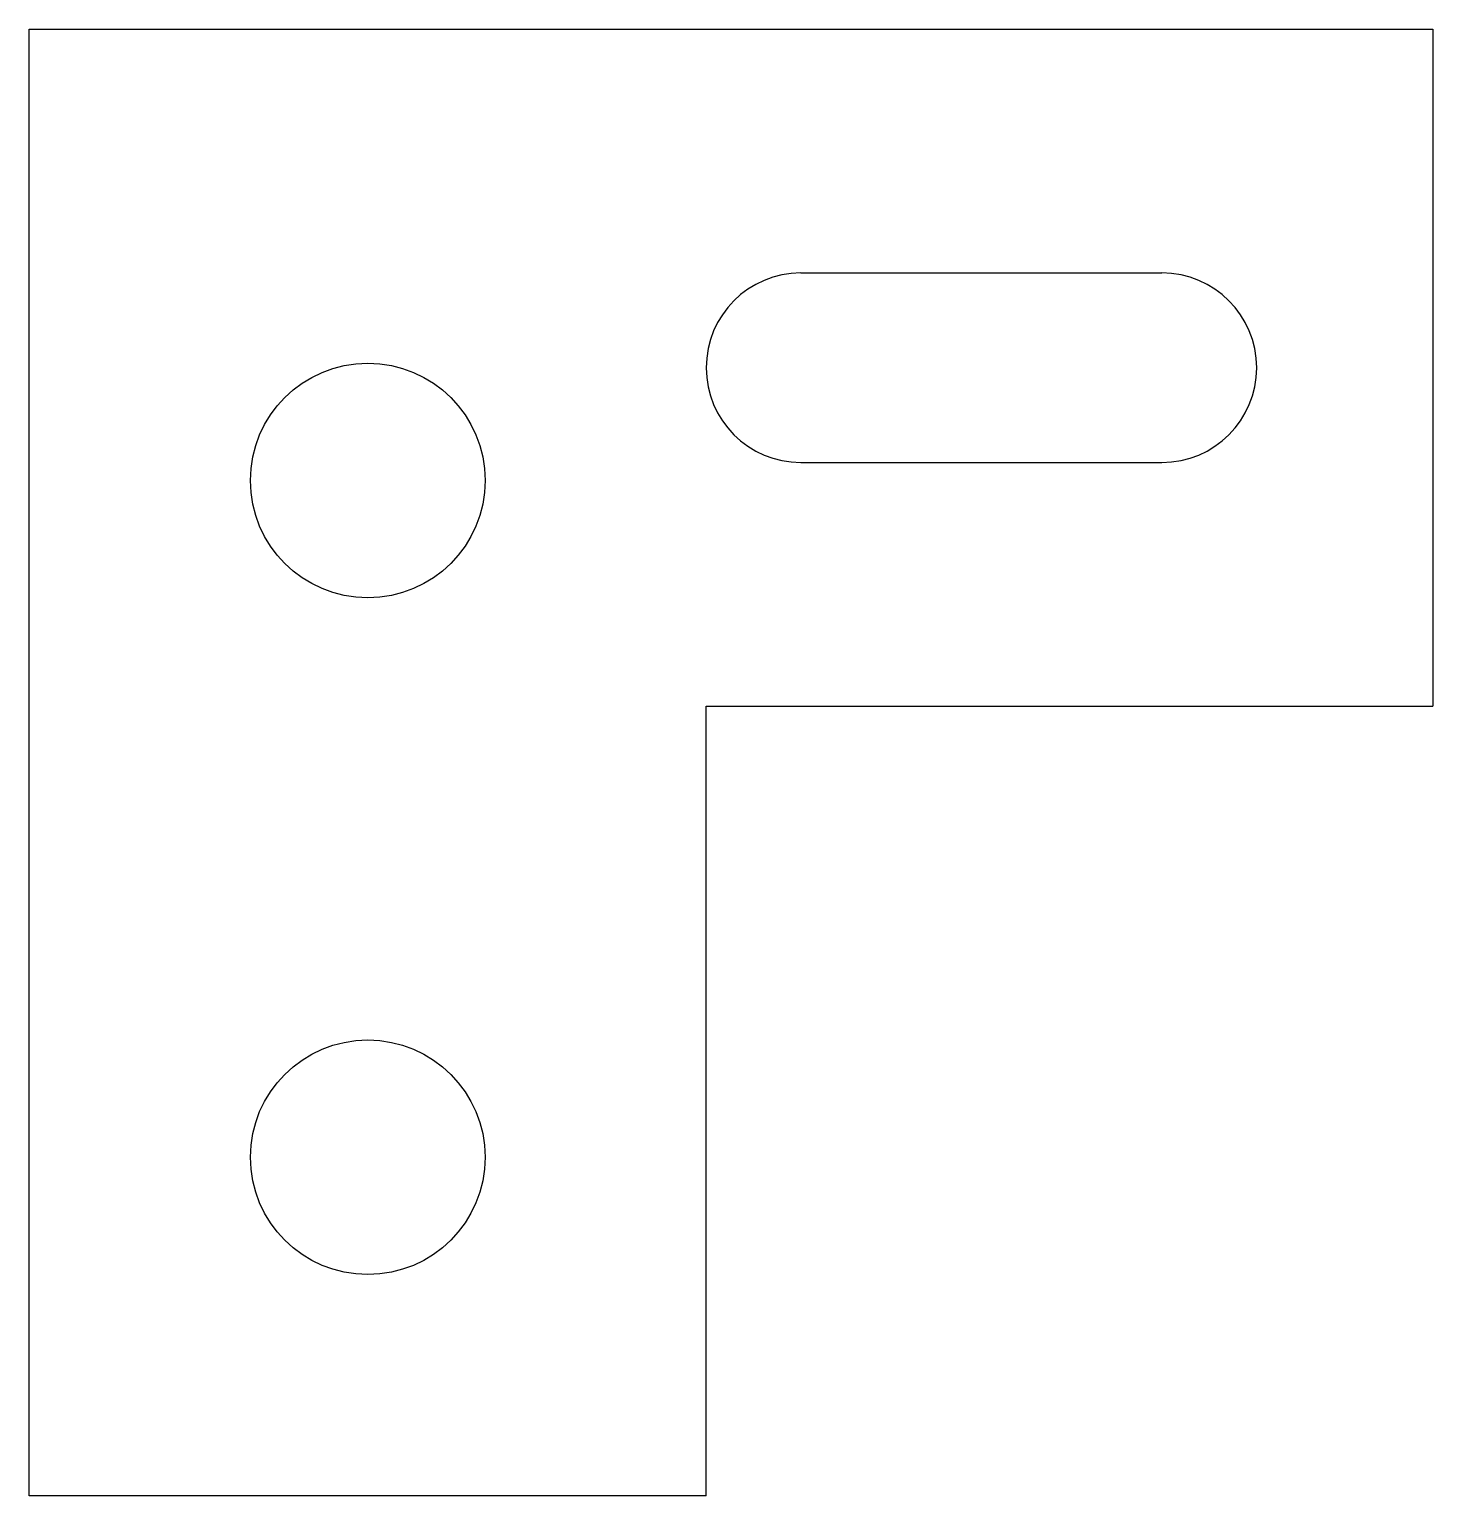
# Model space of a CAD drawing. Header units: millimetres. Extents: x 0 to 31.1, y -15 to 17.5.
import ezdxf

# ---------------------------------------------------------------- set-up
doc = ezdxf.new("R2010")
doc.units = ezdxf.units.MM

msp = doc.modelspace()

# ---------------------------------------------------------------- linework, layer by layer
at = {"color": 7, "linetype": 'Continuous', "lineweight": 25}
for p, q in [((0, -15), (0, 17.5)), ((0, 17.5), (31.1, 17.5)), ((31.1, 17.5), (31.1, 2.5)), ((17.1, 12.1), (25.1, 12.1)), ((17.1, 7.9), (25.1, 7.9)), ((15, 2.5), (31.1, 2.5)), ((15, -15), (15, 2.5)), ((15, -15), (0, -15))]:
    msp.add_line(p, q, dxfattribs=at)
for centre in [(7.5, 7.5), (7.5, -7.5)]:
    msp.add_circle(centre, 2.6, dxfattribs=at)
for centre, start, end in [((17.1, 10), 90, 270), ((25.1, 10), 270, 90)]:
    msp.add_arc(centre, 2.1, start, end, dxfattribs=at)

doc.saveas('drawing.dxf')
